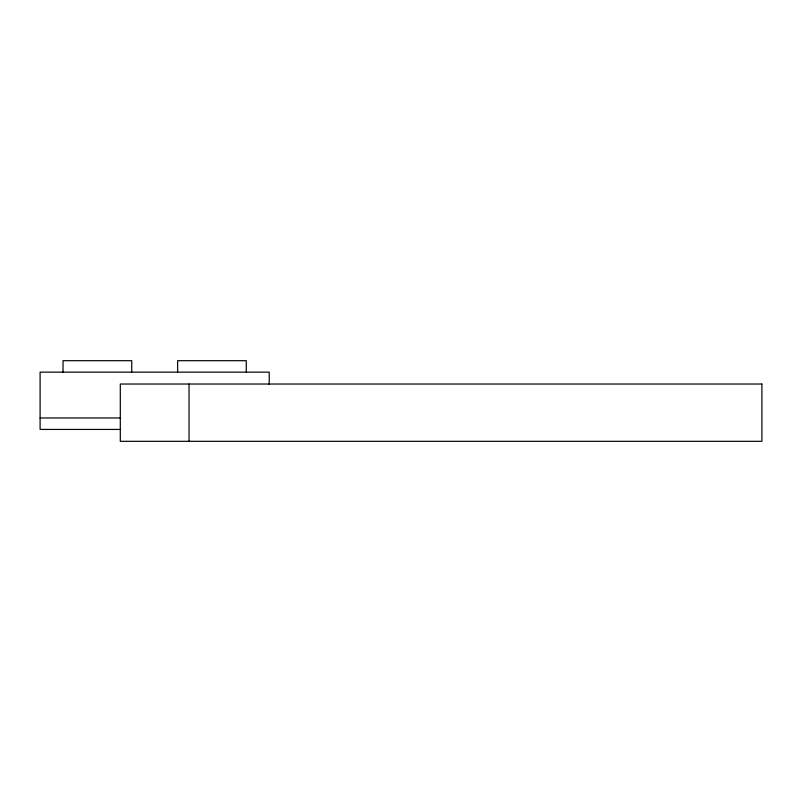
<?xml version="1.0" encoding="UTF-8"?>
<svg xmlns="http://www.w3.org/2000/svg" width="802" height="802" viewBox="0 0 802 802"><rect width="100%" height="100%" fill="white"/><g stroke="black" fill="none" stroke-linecap="round" stroke-linejoin="round"><path stroke-width="1.2" d="M40.1 417.972L120.611 417.972M120.24 429.431L40.1 429.431L40.1 372.148L269.241 372.148L269.241 384.529M246.274 372.148L246.274 360.689L177.633 360.689L177.633 372.148M189.041 384.028L189.041 441.311M131.749 372.148L131.749 360.689L63.027 360.689L63.027 372.148M761.9 384.028L120.3 384.028L120.3 441.311L761.9 441.311L761.9 384.028"/></g></svg>
